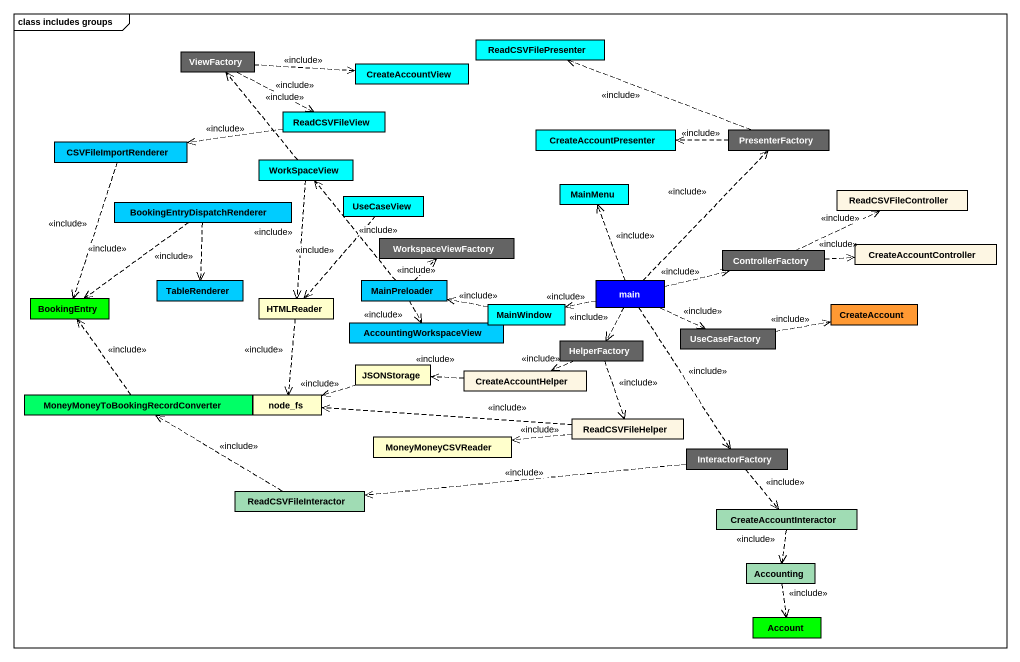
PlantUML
@startuml
mainframe class includes groups
hide circle
hide empty members
class ReadCSVFilePresenter #00FFFF
class ViewFactory #646464
class CreateAccountView #00FFFF
class ReadCSVFileView #00FFFF
class CSVFileImportRenderer #00CCFF
class WorkSpaceView #00FFFF
class CreateAccountPresenter #00FFFF
class PresenterFactory #646464
class BookingEntryDispatchRenderer #00CCFF
class UseCaseView #00FFFF
class MainMenu #00FFFF
class ReadCSVFileController
class WorkspaceViewFactory #646464
class TableRenderer #00CCFF
class MainPreloader #00CCFF
class main #0000FF
class ControllerFactory #646464
class CreateAccountController
class BookingEntry #00FF00
class HTMLReader #FFFFCC
class MainWindow #00FFFF
class CreateAccount #FF9933
class AccountingWorkspaceView #00CCFF
class HelperFactory #646464
class UseCaseFactory #646464
class "MoneyMoneyToBookingRecordConverter" as MoneyMoneyToBookingRecordCon #00FF66
class node_fs #FFFFCC
class JSONStorage #FFFFCC
class CreateAccountHelper
class ReadCSVFileHelper
class MoneyMoneyCSVReader #FFFFCC
class InteractorFactory #646464
class ReadCSVFileInteractor #A0DCB4
class CreateAccountInteractor #A0DCB4
class Accounting #A0DCB4
class Account #00FF00
ViewFactory .right.> CreateAccountView : <<include>>
ViewFactory .right.> ReadCSVFileView : <<include>>
ReadCSVFileView .left.> CSVFileImportRenderer : <<include>>
CSVFileImportRenderer ..> BookingEntry : <<include>>
WorkSpaceView .up.> ViewFactory : <<include>>
WorkSpaceView ..> HTMLReader : <<include>>
PresenterFactory .left.> ReadCSVFilePresenter : <<include>>
PresenterFactory .left.> CreateAccountPresenter : <<include>>
BookingEntryDispatchRenderer ..> TableRenderer : <<include>>
BookingEntryDispatchRenderer ..> BookingEntry : <<include>>
UseCaseView ..> HTMLReader : <<include>>
MainPreloader .up.> WorkSpaceView : <<include>>
MainPreloader .up.> WorkspaceViewFactory : <<include>>
MainPreloader ..> AccountingWorkspaceView : <<include>>
main .up.> PresenterFactory : <<include>>
main .up.> MainMenu : <<include>>
main .right.> ControllerFactory : <<include>>
main .left.> MainWindow : <<include>>
main ..> HelperFactory : <<include>>
main .right.> UseCaseFactory : <<include>>
main ..> InteractorFactory : <<include>>
ControllerFactory .right.> ReadCSVFileController : <<include>>
ControllerFactory .right.> CreateAccountController : <<include>>
HTMLReader ..> node_fs : <<include>>
MainWindow .left.> MainPreloader : <<include>>
HelperFactory .left.> CreateAccountHelper : <<include>>
HelperFactory ..> ReadCSVFileHelper : <<include>>
UseCaseFactory .right.> CreateAccount : <<include>>
MoneyMoneyToBookingRecordCon .up.> BookingEntry : <<include>>
JSONStorage .left.> node_fs : <<include>>
CreateAccountHelper .left.> JSONStorage : <<include>>
ReadCSVFileHelper .left.> node_fs : <<include>>
ReadCSVFileHelper .left.> MoneyMoneyCSVReader : <<include>>
InteractorFactory .left.> ReadCSVFileInteractor : <<include>>
InteractorFactory ..> CreateAccountInteractor : <<include>>
ReadCSVFileInteractor .left.> MoneyMoneyToBookingRecordCon : <<include>>
CreateAccountInteractor ..> Accounting : <<include>>
Accounting ..> Account : <<include>>
@enduml
